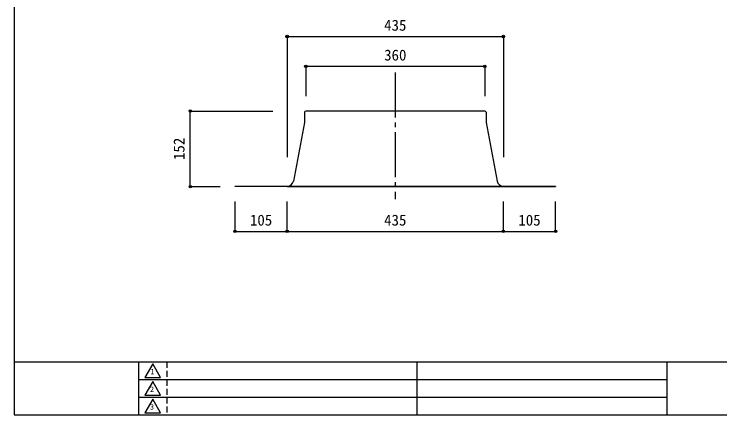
# Model space of a CAD drawing. Units: millimetres at full size, sheet at 1:10, with parts at other scales. Extents: x -1447 to 1393, y -1005 to 983.
# Drawn here: x -1447 to -27, y -1005 to -199 of the extents above; entities that cross this region are included whole.
import ezdxf
from ezdxf.enums import TextEntityAlignment as Align

# ---------------------------------------------------------------- set-up
doc = ezdxf.new("R2010")
doc.units = ezdxf.units.MM
doc.header["$LTSCALE"] = 10
doc.header["$PDMODE"] = 32
doc.header["$PDSIZE"] = 5
doc.linetypes.add('CHAIN2', pattern=[12, 9, -1, 1, -1])
doc.linetypes.add('DASHED1', pattern=[1.8, 1.2, -0.6])
for name, color, linetype in [('0-0_Defpoints', 7, 'Continuous'), ('1-0', 7, 'Continuous'), ('1-1', 7, 'CHAIN2'), ('1-8', 7, 'Continuous')]:
    doc.layers.add(name, color=color, linetype=linetype)
doc.styles.add('ＭＳ ゴシック', font='')
doc.styles.get('ＭＳ ゴシック').set_extended_font_data('MS Gothic')

msp = doc.modelspace()

# ---------------------------------------------------------------- linework, layer by layer
at = {"layer": '0-0_Defpoints'}
for p, q in [((-1446.63, -898.15), (1393.37, -898.15)), ((-1196.24, -898.15), (-1196.24, -1004.65)), ((-636.3, -898.15), (-636.3, -1004.8)), ((-133.16, -898.15), (-133.16, -1004.65)), ((-1196.24, -933.65), (-133.16, -933.65)), ((-1196.24, -969.15), (-133.16, -969.15))]:
    msp.add_line(p, q, dxfattribs=at)
at = {"layer": '0-0_Defpoints', "linetype": 'DASHED1'}
msp.add_line((-1139.44, -898.15), (-1139.44, -1004.65), dxfattribs=at)
at = {"layer": '0-0_Defpoints'}
for points in [[(-1446.63, -1004.65), (1393.37, -1004.65), (1393.37, 983.35), (-1446.63, 983.35)], [(-1167.84, -902.41), (-1183.48, -929.49), (-1152.2, -929.49)], [(-1167.84, -937.91), (-1183.48, -964.99), (-1152.2, -964.99)], [(-1167.84, -973.41), (-1183.48, -1000.49), (-1152.2, -1000.49)]]:
    msp.add_lwpolyline(points, close=True, dxfattribs=at)
at = {"layer": '1-0'}
for p, q in [((-862.19, -396.16), (-862.19, -416.79)), ((-499.69, -393.66), (-859.69, -393.66)), ((-497.19, -396.16), (-497.19, -416.61)), ((-862.19, -416.79), (-884.73, -534.67)), ((-497.19, -416.61), (-474.64, -534.67)), ((-897.44, -545.66), (-357.19, -545.66))]:
    msp.add_line(p, q, dxfattribs=at)
msp.add_lwpolyline([(-897.44, -545.66), (-1002.19, -545.66), (-1002.19, -544.95), (-357.19, -544.95), (-357.19, -545.66)], dxfattribs=at)
for centre, radius, start, end in [((-859.69, -396.16), 2.5, 90, 180), ((-499.69, -396.16), 2.5, 0, 90), ((-897.19, -532.26), 12.68, 270, 349.05323), ((-462.19, -532.26), 12.68, 190.94677, 270)]:
    msp.add_arc(centre, radius, start, end, dxfattribs=at)
at = {"layer": '1-1'}
msp.add_line((-679.69, -316.41), (-679.69, -570.87), dxfattribs=at)
at = {"layer": '1-8'}
for p, q in [((-897.19, -243.66), (-462.19, -243.66)), ((-897.19, -243.66), (-897.19, -486.43)), ((-462.19, -243.66), (-462.19, -486.43)), ((-859.69, -303.66), (-499.69, -303.66)), ((-859.69, -303.66), (-859.69, -363.66)), ((-499.69, -303.66), (-499.69, -363.66)), ((-1092.19, -545.66), (-1092.19, -393.66)), ((-1092.19, -393.66), (-925.81, -393.66)), ((-1092.19, -545.66), (-1032.19, -545.66)), ((-1002.19, -635.66), (-1002.19, -575.66)), ((-897.19, -635.66), (-897.19, -575.66)), ((-462.19, -635.66), (-462.19, -575.66)), ((-357.19, -635.66), (-357.19, -575.66)), ((-1002.19, -635.66), (-897.19, -635.66)), ((-897.19, -635.66), (-462.19, -635.66)), ((-462.19, -635.66), (-357.19, -635.66))]:
    msp.add_line(p, q, dxfattribs=at)
for p in [(-897.19, -243.66), (-462.19, -243.66), (-859.69, -303.66), (-499.69, -303.66), (-1092.19, -393.66), (-1092.19, -545.66), (-1002.19, -635.66), (-897.19, -635.66), (-462.19, -635.66), (-357.19, -635.66)]:
    msp.add_point(p, dxfattribs=at)

# ---------------------------------------------------------------- texts
at = {"layer": '0-0_Defpoints', "style": 'ＭＳ ゴシック'}
for s, p in [('1', (-1172.37, -926.5)), ('2', (-1173.26, -962)), ('3', (-1173.26, -997.5))]:
    msp.add_text(s, height=10.93, dxfattribs=at).set_placement(p, align=Align.BOTTOM_LEFT)
at = {"layer": '1-8', "style": 'ＭＳ ゴシック'}
for s, p in [('435', (-702.19, -238.66)), ('360', (-702.19, -298.66)), ('105', (-972.19, -630.66)), ('435', (-702.19, -630.66)), ('105', (-432.19, -630.66))]:
    msp.add_text(s, height=21.99, dxfattribs=at).set_placement(p, align=Align.BOTTOM_LEFT)
msp.add_text('152', height=21.99, rotation=90, dxfattribs=at).set_placement((-1097.19, -492.16), align=Align.BOTTOM_LEFT)

doc.saveas('drawing.dxf')
